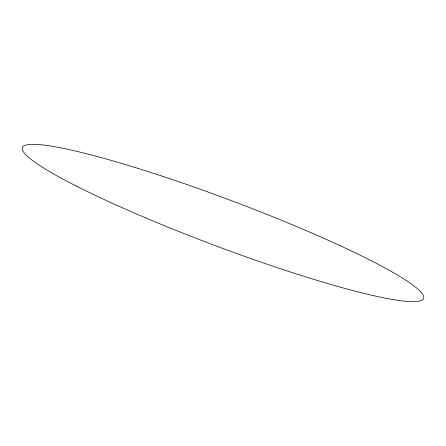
<?xml version="1.0" encoding="UTF-8"?>
<svg xmlns="http://www.w3.org/2000/svg" width="446" height="446" viewBox="0 0 446 446"><rect width="100%" height="100%" fill="white"/><g stroke="black" fill="none" stroke-linecap="round" stroke-linejoin="round"><path stroke-width="0.67" d="M76.874 186.339A214.314 23.889 20.6 0 0 415.321 301.591A214.314 23.889 20.6 0 0 176.806 181.065A214.314 23.889 20.6 0 0 76.874 186.339"/></g></svg>
